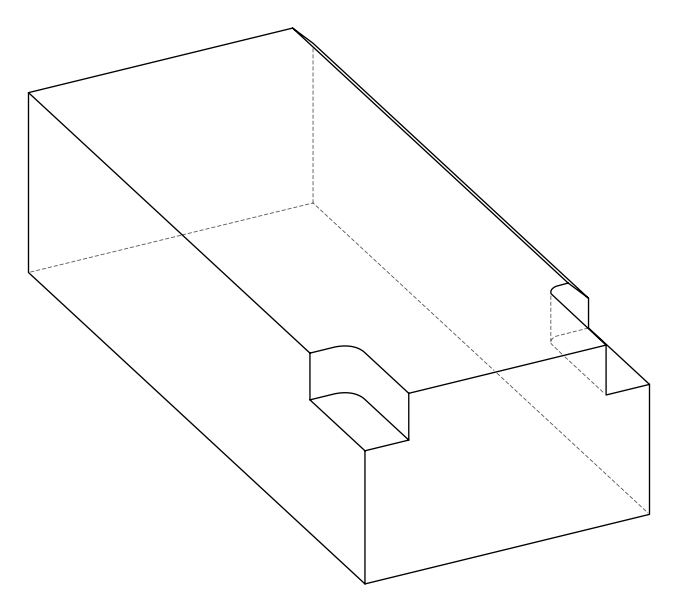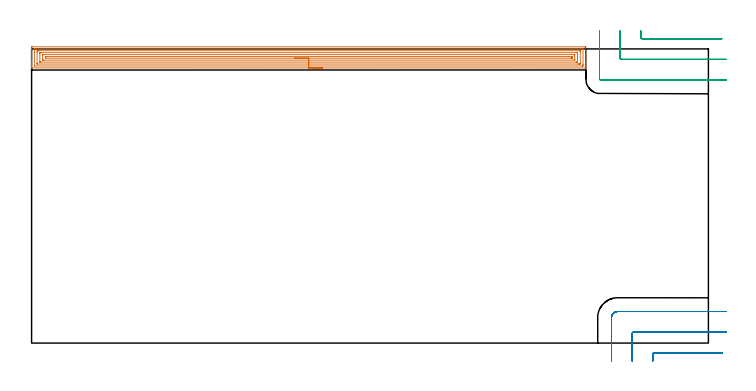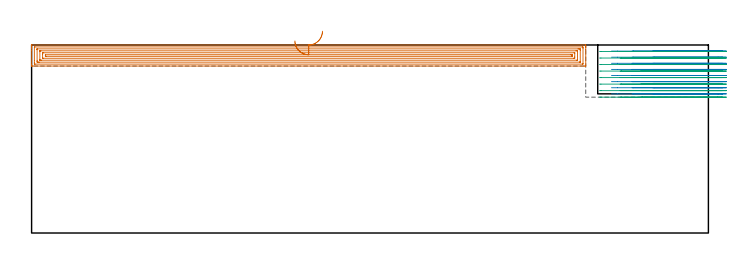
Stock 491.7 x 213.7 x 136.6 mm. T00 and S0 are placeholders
(PLAN: 3 operations, 1 tool changes, 29.6 min)
(1 AREA_MILL | FG_CHAMFER_SURFACE | UGT0205_001 | 19.57 min | 47971 mm3)
(2 MILL_CORNER_NOTCH_RECTANGULAR | CORNER_NOTCH_RECTANGULAR | UGT0201_094 | Follow Part, ap 5, ae 75% | 4.79 min | 92344 mm3)
(3 MILL_CORNER_NOTCH_RECTANGULAR_1 | CORNER_NOTCH_RECTANGULAR_1 | UGT0201_094 | Follow Part, ap 5, ae 75% | 5.24 min | 108259 mm3)
(TOOL UGT0205_001 | Chamfer Mill 20 x 3 x 45 deg. | D20 FL50 Z2)
(TOOL UGT0201_094 | End mill 20 mm | D20 FL38 Z4)
(OP 1 AREA_MILL)
G17 G21 G94 G90
T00 M6
G54
G17 G0 G90 X211.3 Y199.9 S1061 M3
G43 Z146.6 H0
G94 G1 X211.262 Z145.728 F250.
X211.148 Z144.863
X210.959 Z144.012
X210.697 Z143.18
X210.363 Z142.374
X209.96 Z141.6
X209.492 Z140.864
X208.96 Z140.172
X208.371 Z139.529
X207.728 Z138.939
X207.036 Z138.408
X206.3 Z137.94
X205.526 Z137.537
X204.72 Z137.203
X203.888 Z136.941
X203.036 Z136.752
X202.172 Z136.638
X201.3 Z136.6
X0.178
X0.01 Y199.903 Z136.588
X0.007 Y199.939 Z136.553
X0. Y200.335 Z136.164
Y200.624 Z135.876
Y201.333 Z135.162
Y202.576 Z133.921
Y203.997 Z132.498
Y214.388 Z122.109
X0.002 Y214.655 Z121.842
X0.008 Y215.192 Z121.306
X0.083 Y215.194 Z121.303
X0.625 Y215.2 Z121.3
X401.975
X402.324 Y215.197 Z121.302
X402.59 Y215.192 Z121.306
X402.6 Y214.922 Z121.576
Y203.109 Z133.385
Y201.688 Z134.809
Y201.333 Z135.162
Y200.624 Z135.876
Y200.335 Z136.165
Y199.94 Z136.551
X402.591 Y199.903 Z136.588
X402.422 Y199.9 Z136.6
X201.3
Y201.314 Z135.186
X2.413 Y201.315 Z135.185
X2.01 Y201.333 Z135.167
X2.001 Y201.742 Z134.758
X2. Y211.103 Z125.397
Y212.879 Z123.621
X2.001 Y213.288 Z123.212
X2.01 Y213.767 Z122.733
X2.395 Y213.785 Z122.715
X2.413 Y213.786 Z122.714
X400.187 Y213.785 Z122.715
X400.59 Y213.767 Z122.733
X400.599 Y213.358 Z123.142
X400.6 Y202.221 Z134.279
X400.599 Y201.812 Z134.688
X400.59 Y201.333 Z135.167
X400.205 Y201.315 Z135.185
X400.187 Y201.314 Z135.186
X201.3
Y202.728 Z133.772
X4.201 Y202.729 Z133.771
X4.073 Y202.731 Z133.769
X4.028 Y202.733 Z133.767
X4.01 Y202.735 Z133.765
X4.007 Y202.777 Z133.723
X4.003 Y202.91 Z133.59
X4.001 Y203.109 Z133.391
X4. Y203.309 Z133.191
Y211.302 Z125.198
X4.003 Y211.991 Z124.509
X4.006 Y212.184 Z124.316
X4.019 Y212.365 Z124.135
X4.201 Y212.367 Z124.133
X4.713 Y212.37 Z124.13
X5.095 Y212.371 Z124.129
X5.605 Y212.372 Z124.128
X398.399 Y212.371 Z124.129
X398.527 Y212.369 Z124.131
X398.572 Y212.367 Z124.133
X398.59 Y212.365 Z124.135
X398.593 Y212.323 Z124.177
X398.597 Y212.19 Z124.31
X398.599 Y211.991 Z124.509
X398.6 Y211.791 Z124.709
Y203.798 Z132.702
X398.597 Y203.109 Z133.391
X398.594 Y202.916 Z133.584
X398.581 Y202.735 Z133.765
X398.399 Y202.733 Z133.767
X397.887 Y202.73 Z133.77
X397.505 Y202.729 Z133.771
X396.995 Y202.728 Z133.772
X201.3
Y204.143 Z132.357
X6.736
X6.097 Y204.147 Z132.353
X6.023 Y204.149 Z132.351
X6.01 Y204.153 Z132.347
X6.007 Y204.175 Z132.325
X6.003 Y204.228 Z132.272
X6.001 Y204.444 Z132.056
Y210.653 Z125.847
X6.004 Y210.872 Z125.628
X6.007 Y210.926 Z125.574
X6.01 Y210.948 Z125.552
X6.03 Y210.95 Z125.55
X6.138 Y210.954 Z125.546
X6.882 Y210.957 Z125.543
X7.029
X395.864
X396.503 Y210.953 Z125.547
X396.577 Y210.95 Z125.55
X396.59 Y210.947 Z125.553
X396.593 Y210.925 Z125.575
X396.597 Y210.872 Z125.628
X396.599 Y210.656 Z125.844
Y204.447 Z132.053
X396.596 Y204.228 Z132.272
X396.593 Y204.174 Z132.326
X396.59 Y204.152 Z132.348
X396.57 Y204.15 Z132.35
X396.462 Y204.146 Z132.354
X395.718 Y204.143 Z132.357
X395.571
X201.3
Y205.557 Z130.943
X8.67
X8.452 Y205.559 Z130.941
X8.025 Y205.564 Z130.936
X8.01 Y205.774 Z130.726
X8.001 Y206.439 Z130.061
X8. Y209.104 Z127.396
X8.002 Y209.326 Z127.174
X8.006 Y209.492 Z127.008
X8.009 Y209.528 Z126.972
X8.089 Y209.536 Z126.964
X8.234 Y209.541 Z126.959
X8.452 Y209.543 Z126.957
X393.93
X394.148 Y209.541 Z126.959
X394.575 Y209.536 Z126.964
X394.59 Y209.326 Z127.174
X394.599 Y208.661 Z127.839
X394.6 Y205.996 Z130.504
X394.598 Y205.774 Z130.726
X394.594 Y205.608 Z130.892
X394.591 Y205.572 Z130.928
X394.511 Y205.564 Z130.936
X394.366 Y205.559 Z130.941
X394.148 Y205.557 Z130.943
X201.3
Y206.971 Z129.529
X10.146 Y206.972 Z129.528
X10.062 Y206.974 Z129.526
X10.021 Y206.977 Z129.523
X10.01 Y206.979 Z129.521
X10.008 Y206.99 Z129.51
X10.001 Y207.115 Z129.385
X10. Y207.55 Z128.95
X10.001 Y208.005 Z128.495
X10.003 Y208.07 Z128.43
X10.008 Y208.109 Z128.391
X10.012 Y208.123 Z128.377
X10.022 Y208.124 Z128.376
X10.167 Y208.127 Z128.373
X10.458 Y208.129 Z128.371
X10.769
X392.454 Y208.128 Z128.372
X392.538 Y208.126 Z128.374
X392.579 Y208.123 Z128.377
X392.59 Y208.121 Z128.379
X392.592 Y208.11 Z128.39
X392.598 Y207.985 Z128.515
X392.6 Y207.55 Z128.95
X392.599 Y207.096 Z129.404
X392.597 Y207.03 Z129.47
X392.592 Y206.991 Z129.509
X392.588 Y206.977 Z129.523
X392.578 Y206.976 Z129.524
X392.433 Y206.973 Z129.527
X392.142 Y206.972 Z129.529
X391.831 Y206.971
X201.3
X200.428 Z129.567
X199.564 Z129.681
X198.712 Z129.87
X197.88 Z130.132
X197.074 Z130.466
X196.3 Z130.869
X195.564 Z131.337
X194.872 Z131.868
X194.229 Z132.458
X193.64 Z133.101
X193.108 Z133.793
X192.64 Z134.529
X192.237 Z135.303
X191.903 Z136.109
X191.641 Z136.941
X191.452 Z137.792
X191.338 Z138.657
X191.3 Z139.529
G0 Z146.6
M5
M2
(OP 2 MILL_CORNER_NOTCH_RECTANGULAR)
G17 G21 G94 G90
T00 M6
G54
G17 G0 G90 X501.742 Y-7.1 S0 M3
G43 Z146.6 H0
Z132.162
G94 G1 X498.742 F250.
X452.295 F500.
G3 X451.3 Y-8.095 R1.
G1 Y-10.
Y-13. F250.
G0 Z146.6
X504.7 Y7.9
Z132.162
G1 X501.7
X437.295 F500.
G3 X436.3 Y6.905 R1.
G1 Y-10.
Y-13. F250.
G0 Z146.6
X504.7 Y22.9
Z132.162
G1 X501.7
X425.7 F500.
G3 X421.3 Y18.5 R4.4
G1 Y-10.
Y-13. F250.
G0 Z146.6
X501.742 Y-7.1
Z127.725
G1 X498.742
X452.295 F500.
G3 X451.3 Y-8.095 R1.
G1 Y-10.
Y-13. F250.
G0 Z146.6
X504.7 Y7.9
Z127.725
G1 X501.7
X437.295 F500.
G3 X436.3 Y6.905 R1.
G1 Y-10.
Y-13. F250.
G0 Z146.6
X504.7 Y22.9
Z127.725
G1 X501.7
X425.7 F500.
G3 X421.3 Y18.5 R4.4
G1 Y-10.
Y-13. F250.
G0 Z146.6
X501.742 Y-7.1
Z123.287
G1 X498.742
X452.295 F500.
G3 X451.3 Y-8.095 R1.
G1 Y-10.
Y-13. F250.
G0 Z146.6
X504.7 Y7.9
Z123.287
G1 X501.7
X437.295 F500.
G3 X436.3 Y6.905 R1.
G1 Y-10.
Y-13. F250.
G0 Z146.6
X504.7 Y22.9
Z123.287
G1 X501.7
X425.7 F500.
G3 X421.3 Y18.5 R4.4
G1 Y-10.
Y-13. F250.
G0 Z146.6
X501.742 Y-7.1
Z118.85
G1 X498.742
X452.295 F500.
G3 X451.3 Y-8.095 R1.
G1 Y-10.
Y-13. F250.
G0 Z146.6
X504.7 Y7.9
Z118.85
G1 X501.7
X437.295 F500.
G3 X436.3 Y6.905 R1.
G1 Y-10.
Y-13. F250.
G0 Z146.6
X504.7 Y22.9
Z118.85
G1 X501.7
X425.7 F500.
G3 X421.3 Y18.5 R4.4
G1 Y-10.
Y-13. F250.
G0 Z146.6
X501.742 Y-7.1
Z114.412
G1 X498.742
X452.295 F500.
G3 X451.3 Y-8.095 R1.
G1 Y-10.
Y-13. F250.
G0 Z146.6
X504.7 Y7.9
Z114.412
G1 X501.7
X437.295 F500.
G3 X436.3 Y6.905 R1.
G1 Y-10.
Y-13. F250.
G0 Z146.6
X504.7 Y22.9
Z114.412
G1 X501.7
X425.7 F500.
G3 X421.3 Y18.5 R4.4
G1 Y-10.
Y-13. F250.
G0 Z146.6
X501.742 Y-7.1
Z109.975
G1 X498.742
X452.295 F500.
G3 X451.3 Y-8.095 R1.
G1 Y-10.
Y-13. F250.
G0 Z146.6
X504.7 Y7.9
Z109.975
G1 X501.7
X437.295 F500.
G3 X436.3 Y6.905 R1.
G1 Y-10.
Y-13. F250.
G0 Z146.6
X504.7 Y22.9
Z109.975
G1 X501.7
X425.7 F500.
G3 X421.3 Y18.5 R4.4
G1 Y-10.
Y-13. F250.
G0 Z146.6
X501.742 Y-7.1
Z105.537
G1 X498.742
X452.295 F500.
G3 X451.3 Y-8.095 R1.
G1 Y-10.
Y-13. F250.
G0 Z146.6
X504.7 Y7.9
Z105.537
G1 X501.7
X437.295 F500.
G3 X436.3 Y6.905 R1.
G1 Y-10.
Y-13. F250.
G0 Z146.6
X504.7 Y22.9
Z105.537
G1 X501.7
X425.7 F500.
G3 X421.3 Y18.5 R4.4
G1 Y-10.
Y-13. F250.
G0 Z146.6
X501.742 Y-7.1
Z101.1
G1 X498.742
X452.295 F500.
G3 X451.3 Y-8.095 R1.
G1 Y-10.
Y-13. F250.
G0 Z146.6
X504.7 Y7.9
Z101.1
G1 X501.7
X437.295 F500.
G3 X436.3 Y6.905 R1.
G1 Y-10.
Y-13. F250.
G0 Z146.6
X504.7 Y22.9
Z101.1
G1 X501.7
X425.7 F500.
G3 X421.3 Y18.5 R4.4
G1 Y-10.
Y-13. F250.
G0 Z146.6
M5
M2
(OP 3 MILL_CORNER_NOTCH_RECTANGULAR_1)
G17 G21 G94 G90
T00 M6
G54
G17 G0 G90 X442.6 Y226.7 S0 M3
G43 Z146.6 H0
Z131.862
G94 G1 Y223.7 F250.
Y222.095 F500.
G3 X443.595 Y221.1 R1.
G1 X498.426
X501.426 F250.
G0 Z146.6
X427.6 Y226.7
Z131.862
G1 Y223.7
Y207.095 F500.
G3 X428.595 Y206.1 R1.
G1 X501.7
X504.7 F250.
G0 Z146.6
X412.6 Y226.7
Z131.862
G1 Y223.7
Y192.1 F500.
G3 X413.6 Y191.1 R1.
G1 X501.7
X504.7 F250.
G0 Z146.6
X442.6 Y226.7
Z127.125
G1 Y223.7
Y222.095 F500.
G3 X443.595 Y221.1 R1.
G1 X498.426
X501.426 F250.
G0 Z146.6
X427.6 Y226.7
Z127.125
G1 Y223.7
Y207.095 F500.
G3 X428.595 Y206.1 R1.
G1 X501.7
X504.7 F250.
G0 Z146.6
X412.6 Y226.7
Z127.125
G1 Y223.7
Y192.1 F500.
G3 X413.6 Y191.1 R1.
G1 X501.7
X504.7 F250.
G0 Z146.6
X442.6 Y226.7
Z122.387
G1 Y223.7
Y222.095 F500.
G3 X443.595 Y221.1 R1.
G1 X498.426
X501.426 F250.
G0 Z146.6
X427.6 Y226.7
Z122.387
G1 Y223.7
Y207.095 F500.
G3 X428.595 Y206.1 R1.
G1 X501.7
X504.7 F250.
G0 Z146.6
X412.6 Y226.7
Z122.387
G1 Y223.7
Y192.1 F500.
G3 X413.6 Y191.1 R1.
G1 X501.7
X504.7 F250.
G0 Z146.6
X442.6 Y226.7
Z117.65
G1 Y223.7
Y222.095 F500.
G3 X443.595 Y221.1 R1.
G1 X498.426
X501.426 F250.
G0 Z146.6
X427.6 Y226.7
Z117.65
G1 Y223.7
Y207.095 F500.
G3 X428.595 Y206.1 R1.
G1 X501.7
X504.7 F250.
G0 Z146.6
X412.6 Y226.7
Z117.65
G1 Y223.7
Y192.1 F500.
G3 X413.6 Y191.1 R1.
G1 X501.7
X504.7 F250.
G0 Z146.6
X442.6 Y226.7
Z112.912
G1 Y223.7
Y222.095 F500.
G3 X443.595 Y221.1 R1.
G1 X498.426
X501.426 F250.
G0 Z146.6
X427.6 Y226.7
Z112.912
G1 Y223.7
Y207.095 F500.
G3 X428.595 Y206.1 R1.
G1 X501.7
X504.7 F250.
G0 Z146.6
X412.6 Y226.7
Z112.912
G1 Y223.7
Y192.1 F500.
G3 X413.6 Y191.1 R1.
G1 X501.7
X504.7 F250.
G0 Z146.6
X442.6 Y226.7
Z108.175
G1 Y223.7
Y222.095 F500.
G3 X443.595 Y221.1 R1.
G1 X498.426
X501.426 F250.
G0 Z146.6
X427.6 Y226.7
Z108.175
G1 Y223.7
Y207.095 F500.
G3 X428.595 Y206.1 R1.
G1 X501.7
X504.7 F250.
G0 Z146.6
X412.6 Y226.7
Z108.175
G1 Y223.7
Y192.1 F500.
G3 X413.6 Y191.1 R1.
G1 X501.7
X504.7 F250.
G0 Z146.6
X442.6 Y226.7
Z103.437
G1 Y223.7
Y222.095 F500.
G3 X443.595 Y221.1 R1.
G1 X498.426
X501.426 F250.
G0 Z146.6
X427.6 Y226.7
Z103.437
G1 Y223.7
Y207.095 F500.
G3 X428.595 Y206.1 R1.
G1 X501.7
X504.7 F250.
G0 Z146.6
X412.6 Y226.7
Z103.437
G1 Y223.7
Y192.1 F500.
G3 X413.6 Y191.1 R1.
G1 X501.7
X504.7 F250.
G0 Z146.6
X442.6 Y226.7
Z98.7
G1 Y223.7
Y222.095 F500.
G3 X443.595 Y221.1 R1.
G1 X498.426
X501.426 F250.
G0 Z146.6
X427.6 Y226.7
Z98.7
G1 Y223.7
Y207.095 F500.
G3 X428.595 Y206.1 R1.
G1 X501.7
X504.7 F250.
G0 Z146.6
X412.6 Y226.7
Z98.7
G1 Y223.7
Y192.1 F500.
G3 X413.6 Y191.1 R1.
G1 X501.7
X504.7 F250.
G0 Z146.6
M5
M2
